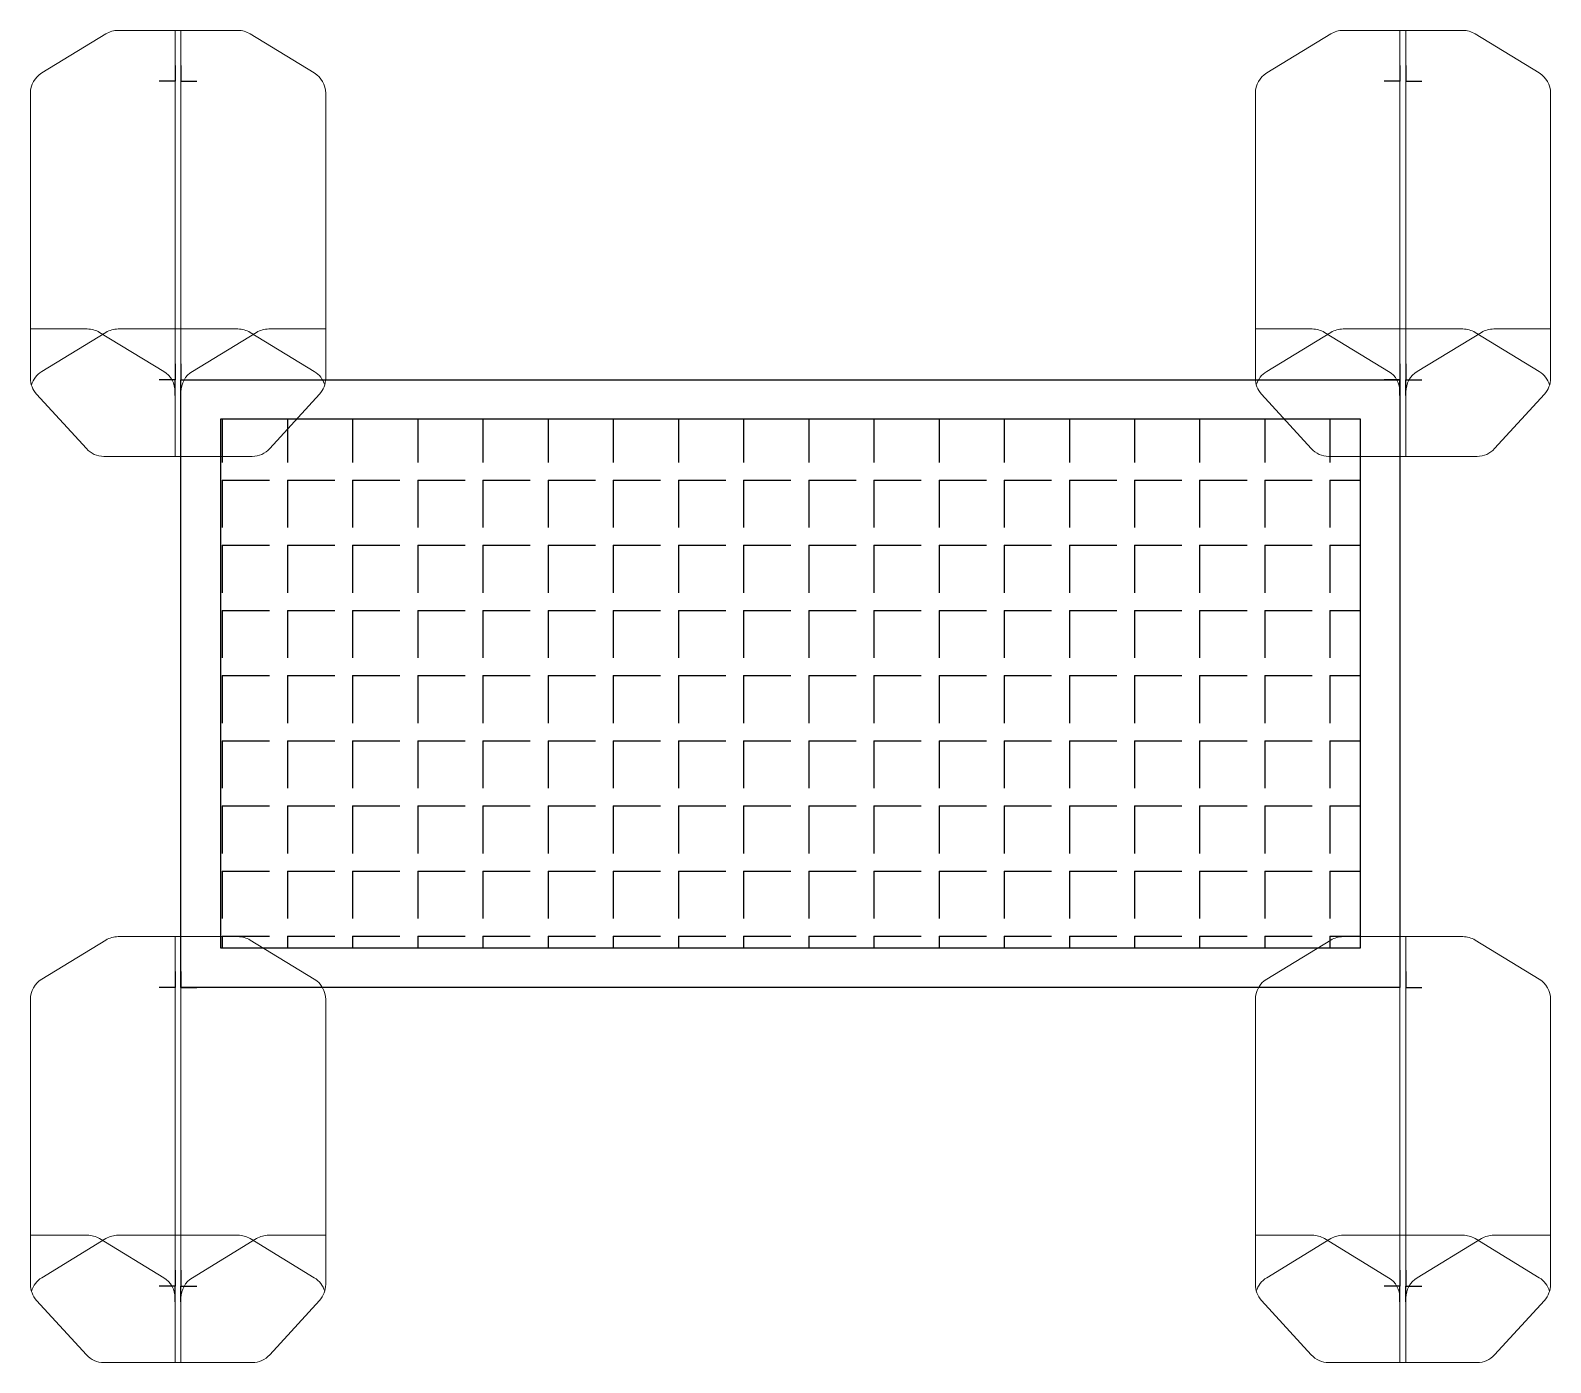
# Model space of a CAD drawing. Header units: feet. Extents: x 5119.4 to 5215.6, y 1408.5 to 1492.8.
import ezdxf

# ---------------------------------------------------------------- set-up
doc = ezdxf.new("R2010")
doc.units = ezdxf.units.FT
doc.header["$MEASUREMENT"] = 0
doc.layers.add('E2-ECOFEET', color=1, linetype='Continuous', lineweight=5, plot=False)
doc.layers.add('MODULE FRAME', color=9, linetype='Continuous')

# ---------------------------------------------------------------- blocks, each defined once
blk = doc.blocks.new('EcoFoot2+ single')
at = {"layer": 'Defpoints', "color": 251}
for points in [[(-0.188, 19.9), (-0.188, 18.9), (-1.188, 18.9)], [(0.187, 19.9), (0.187, 18.9), (1.188, 18.9)], [(-0.188, 1), (-0.188, 0), (-1.188, 0)], [(0.187, 1), (0.187, 0), (1.188, 0)], [(-0.188, -1), (-0.188, 0), (-1.188, 0)], [(0.187, -1), (0.187, 0), (1.188, 0)]]:
    blk.add_lwpolyline(points, dxfattribs=at)
for p in [(0, 18.9), (0, 0), (0, 0), (0, 0)]:
    blk.add_point(p, dxfattribs=at)
at = {"layer": 'E2-ECOFEET', "color": 42, "linetype": 'Continuous'}
for p, q in [((-0.188, -4.847), (-0.188, 22.117)), ((0.187, -4.847), (0.187, 22.117)), ((-0.188, 0.101), (-0.188, 17.204)), ((0.187, 0.101), (0.187, 17.204))]:
    blk.add_line(p, q, dxfattribs=at)
at = {"layer": 'E2-ECOFEET', "linetype": 'Continuous'}
blk.add_lwpolyline([(-9.346, 17.204), (-9.346, 0.101, 0.187182), (-8.953, -0.91), (-5.803, -4.359, 0.210696), (-4.696, -4.847), (4.696, -4.847, 0.210696), (5.803, -4.359), (8.953, -0.91, 0.187182), (9.346, 0.101), (9.346, 17.204), (9.346, 18.143, 0.261626), (8.626, 19.424), (4.566, 21.898, 0.137668), (3.786, 22.117), (-3.786, 22.117, 0.137668), (-4.566, 21.898), (-8.626, 19.424, 0.261626), (-9.346, 18.143)], format="xyb", close=True, dxfattribs=at)
at = {"layer": 'E2-ECOFEET', "color": 112, "linetype": 'Continuous'}
for points in [[(-0.188, -4.847), (-0.188, -1.696), (-0.188, -0.757, 0.261626), (-0.907, 0.524), (-4.967, 2.998, 0.137668), (-5.748, 3.217), (-9.346, 3.217)], [(0.187, -4.847), (0.187, -1.696), (0.187, -0.757, -0.261626), (0.907, 0.524), (4.967, 2.998, -0.137668), (5.748, 3.217), (9.346, 3.217)]]:
    blk.add_lwpolyline(points, format="xyb", dxfattribs=at)
at = {"layer": 'E2-ECOFEET', "color": 133, "linetype": 'Continuous'}
blk.add_lwpolyline([(9.283, -0.328, 0.18544), (8.626, 0.524), (4.566, 2.998, 0.137668), (3.786, 3.217), (-3.786, 3.217, 0.137668), (-4.566, 2.998), (-8.626, 0.524, 0.18544), (-9.283, -0.328, 0.18544)], format="xyb", dxfattribs=at)
blk = doc.blocks.new('Ballasted Canadian 340w')
h = blk.add_hatch()
h.set_pattern_fill('ACET-2D-ANGLE', color=9, scale=15, angle=270)
h.set_pattern_definition([(270, (0, 0), (4.125, -1e-15), [3, -1.125]), (0, (0, 0), (3e-16, 4.125), [3, -1.125])])
h.paths.add_polyline_path([(5131.407, 1468.253), (5203.544, 1468.253), (5203.544, 1434.743), (5131.407, 1434.743)])
at = {"layer": 'MODULE FRAME', "color": 7, "linetype": 'Continuous', "flags": 128}
blk.add_lwpolyline([(5128.89, 1470.732), (5206.06, 1470.732), (5206.06, 1432.265), (5128.89, 1432.265)], close=True, dxfattribs=at)
at = {"layer": 'MODULE FRAME', "color": 8, "linetype": 'Continuous', "flags": 128}
blk.add_lwpolyline([(5131.407, 1468.253), (5203.544, 1468.253), (5203.544, 1434.743), (5131.407, 1434.743)], close=True, dxfattribs=at)

msp = doc.modelspace()

# ---------------------------------------------------------------- block references
at = {"color": 10}
msp.add_blockref('Ballasted Canadian 340w', (0, 0), dxfattribs=at)
at = {"layer": 'E2-ECOFEET'}
for p in [(5128.703, 1470.732), (5206.248, 1470.732), (5128.703, 1413.365), (5206.248, 1413.365)]:
    msp.add_blockref('EcoFoot2+ single', p, dxfattribs=at)

doc.saveas('drawing.dxf')
